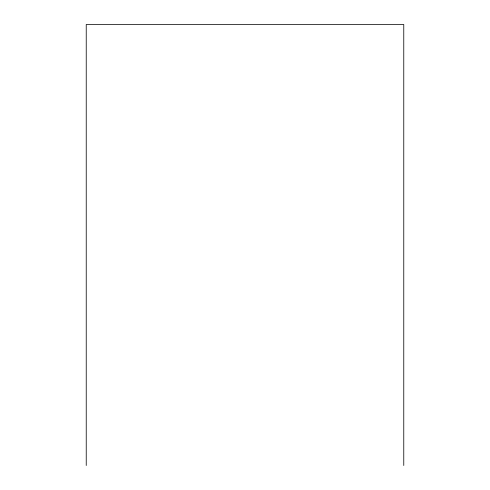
<?xml version="1.0" encoding="UTF-8"?>
<svg xmlns="http://www.w3.org/2000/svg" width="490" height="490" viewBox="0 0 490 490"><rect width="100%" height="100%" fill="white"/><g stroke="black" fill="none" stroke-linecap="round" stroke-linejoin="round"><path stroke-width="0.73" d="M403.766 465.5L403.766 24.5L86.234 24.5L86.234 465.5"/></g></svg>
